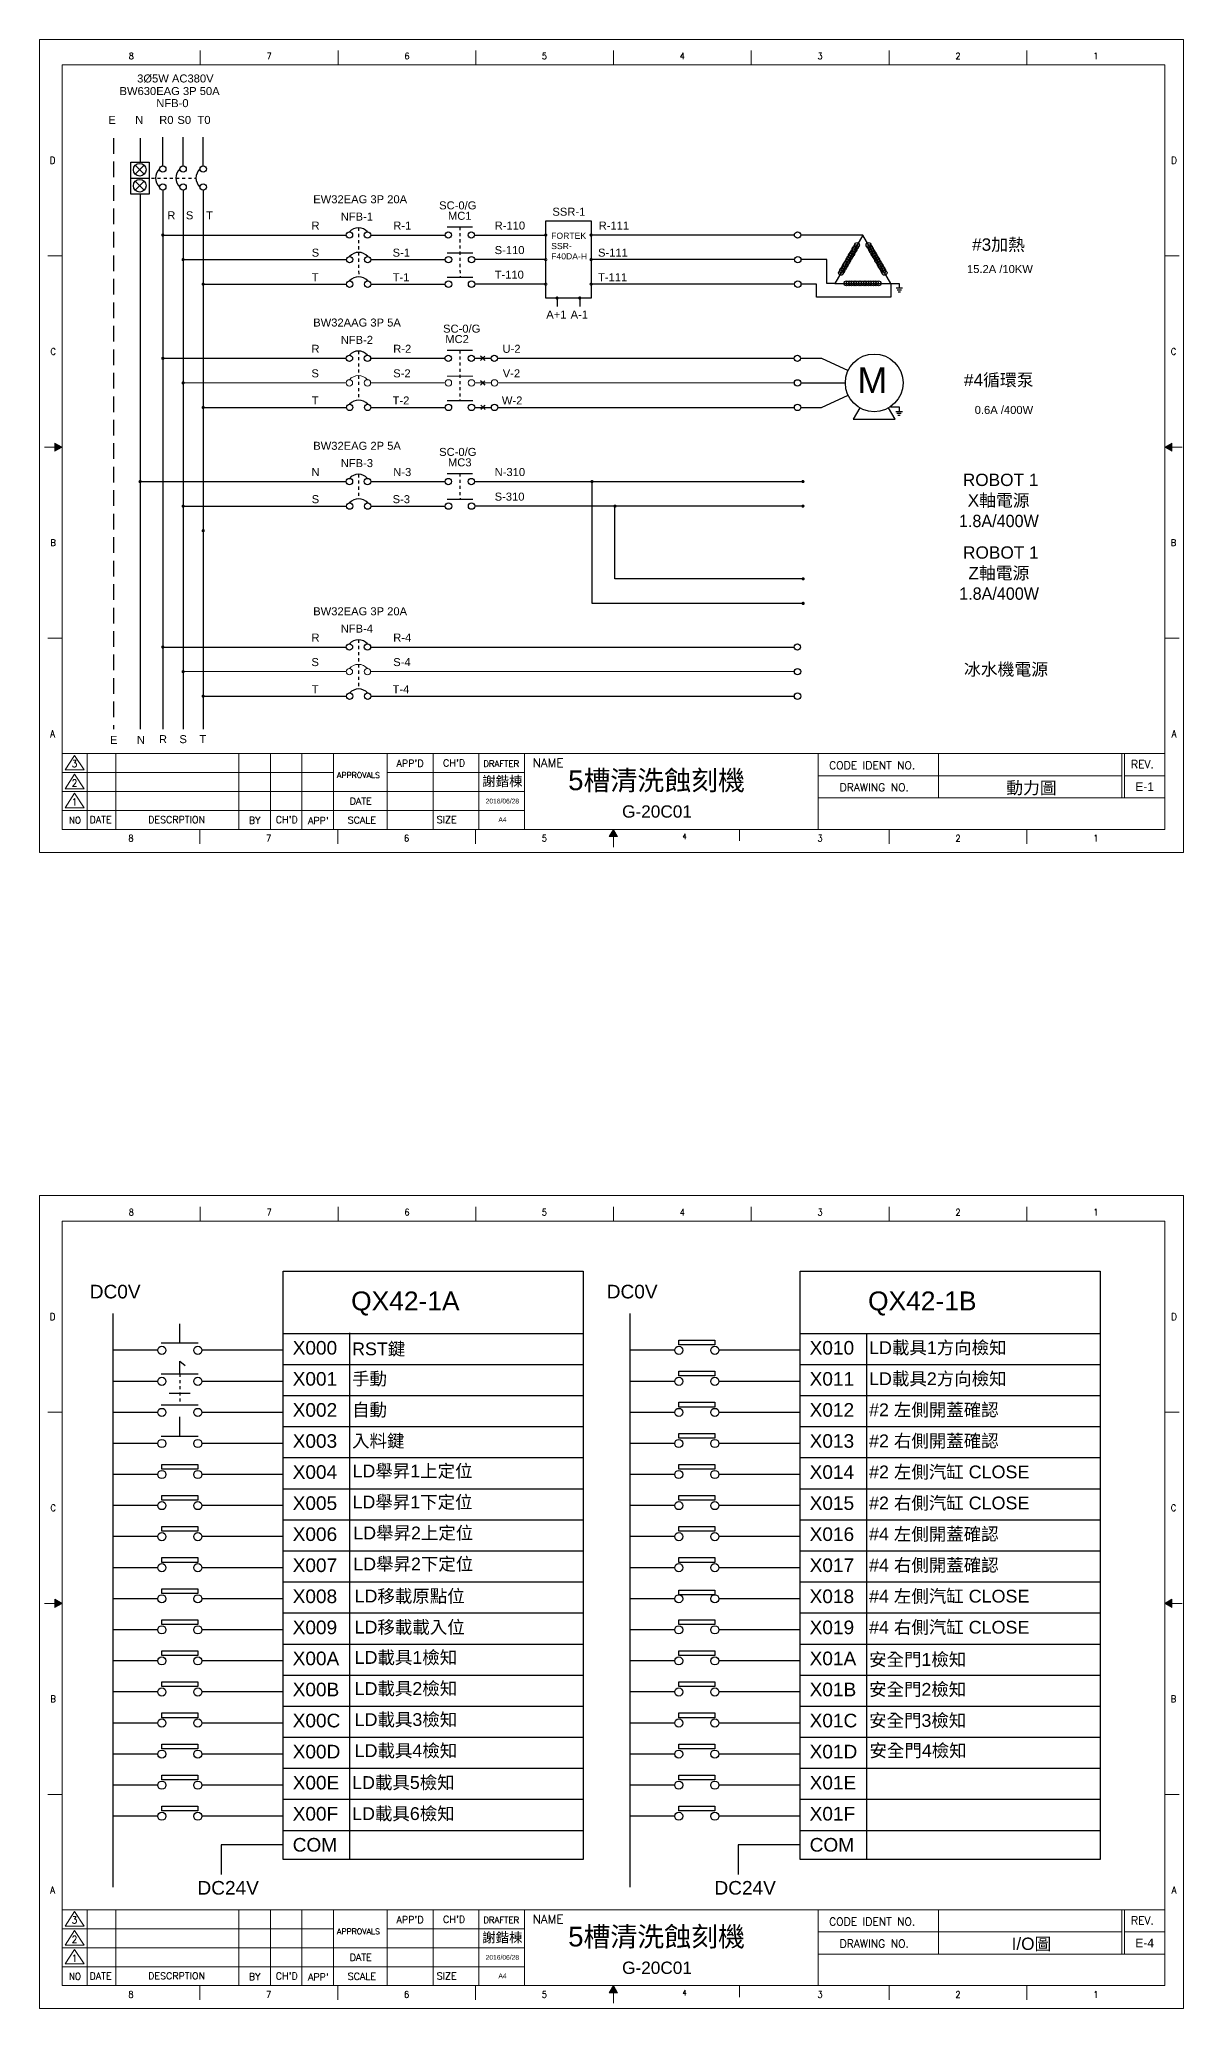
# Model space of a CAD drawing. Header units: millimetres. Extents: x 2150 to 6100, y 1229 to 2029.
# Drawn here: x 2150 to 2614, y 1230 to 2029 of the extents above; entities that cross this region are included whole.
import ezdxf
from ezdxf.enums import TextEntityAlignment as Align

# ---------------------------------------------------------------- set-up
doc = ezdxf.new("R2010")
doc.units = ezdxf.units.MM
doc.linetypes.add('DASHED2', pattern=[9.525, 6.35, -3.175])
doc.linetypes.add('JIS_02_1.2', pattern=[2.5, 1.25, -1.25])
for name, color, linetype in [('blue', 5, 'Continuous'), ('DIM', 3, 'Continuous'), ('FRAME', 7, 'Continuous'), ('LINE', 1, 'Continuous'), ('TEXT', 4, 'Continuous')]:
    doc.layers.add(name, color=color, linetype=linetype)
doc.styles.add('MICTEXT-ROD', font='romand.shx', dxfattribs={"bigfont": 'bigfont.shx'})
doc.styles.add('MICTEXT-ROS', font='romans.shx', dxfattribs={"bigfont": 'bigfont.shx'})
doc.styles.get("Standard").update_dxf_attribs({"font": 'ARIAL.TTF'})
doc.styles.add('STYLE2', font='romand.shx')

# ---------------------------------------------------------------- blocks, each defined once
blk = doc.blocks.new('圖框A4')
at = {"layer": 'FRAME', "color": 7, "lineweight": 5}
for p, q in [((99.29, 1212.46), (99.29, 1218.27)), ((155.2, 1212.46), (155.2, 1218.27)), ((211.1, 1212.46), (211.1, 1218.27)), ((266.85, 1212.46), (266.85, 1218.27)), ((322.76, 1212.46), (322.76, 1218.27)), ((378.66, 1212.46), (378.66, 1218.27)), ((434.56, 1212.46), (434.56, 1218.27)), ((43.25, 1212.46), (490.46, 1212.46)), ((43.25, 902.31), (43.25, 1212.46)), ((490.46, 1212.46), (490.46, 1212.46)), ((43.25, 1134.92), (37.44, 1134.92)), ((490.46, 1134.92), (496.27, 1134.92)), ((43.25, 1057.39), (36.09, 1057.39)), ((40.39, 1059.03), (40.39, 1055.74)), ((43.25, 1057.39), (40.39, 1059.03)), ((40.39, 1055.74), (43.25, 1057.39)), ((490.46, 1057.39), (493.32, 1059.03)), ((493.32, 1055.74), (490.46, 1057.39)), ((490.46, 1057.39), (497.61, 1057.39)), ((493.32, 1059.03), (493.32, 1055.74)), ((43.25, 979.85), (37.44, 979.85)), ((490.46, 979.85), (496.27, 979.85)), ((44.53, 926.47), (48.37, 932.34)), ((48.37, 932.34), (52.21, 926.47)), ((44.53, 926.47), (52.21, 926.47)), ((44.53, 918.78), (48.37, 924.66)), ((44.53, 918.78), (52.21, 918.78)), ((48.37, 924.66), (52.21, 918.78)), ((44.53, 911.1), (48.37, 916.97)), ((44.53, 911.1), (52.21, 911.1)), ((48.37, 916.97), (52.21, 911.1)), ((99.15, 902.31), (99.15, 896.5)), ((155.05, 902.31), (155.05, 896.5)), ((210.95, 902.31), (210.95, 896.5)), ((266.85, 902.31), (265.2, 899.46)), ((265.2, 899.46), (268.5, 899.46)), ((266.85, 902.31), (266.85, 895.16)), ((268.5, 899.46), (266.85, 902.31)), ((318.07, 902.31), (318.07, 897.67)), ((378.66, 902.31), (378.66, 896.5)), ((434.56, 902.31), (434.56, 896.5))]:
    blk.add_line(p, q, dxfattribs=at)
at = {"layer": 'FRAME', "lineweight": 5}
for p, q in [((490.46, 1212.46), (490.46, 902.31)), ((490.46, 933.05), (43.25, 933.05)), ((53.49, 902.31), (53.49, 933.05)), ((65.11, 902.31), (65.11, 933.05)), ((114.96, 902.31), (114.96, 933.05)), ((127.77, 902.31), (127.77, 933.05)), ((140.58, 902.31), (140.58, 933.05)), ((153.38, 902.31), (153.38, 933.05)), ((175.15, 902.31), (175.15, 933.05)), ((193.72, 902.31), (193.72, 933.05)), ((212.29, 902.31), (212.29, 933.05)), ((230.86, 902.31), (230.86, 933.05)), ((349.91, 933.05), (349.91, 902.31)), ((398.7, 933.05), (398.7, 915.12)), ((473.04, 933.05), (473.04, 915.12)), ((474.2, 933.05), (474.2, 915.12)), ((153.38, 925.36), (43.25, 925.36)), ((230.86, 925.36), (175.15, 925.36)), ((473.04, 924.08), (349.91, 924.08)), ((490.46, 924.08), (474.2, 924.08)), ((230.86, 917.68), (43.25, 917.68)), ((490.46, 915.12), (349.91, 915.12)), ((230.86, 910), (43.25, 910)), ((490.46, 902.31), (43.25, 902.31))]:
    blk.add_line(p, q, dxfattribs=at)
at = {"layer": 'FRAME', "color": 7, "lineweight": 5}
for points in [[(40.39, 1059.03), (40.39, 1055.74), (43.25, 1057.39)], [(493.32, 1059.03), (493.32, 1055.74), (490.46, 1057.39)], [(268.5, 899.46), (266.85, 902.31), (265.2, 899.46)]]:
    blk.add_solid(points, dxfattribs=at)
at = {"layer": 'LINE', "color": 0, "lineweight": 0}
for p, q in [((34.08, 1222.77), (498.14, 1222.77)), ((34.08, 893), (34.08, 1222.77)), ((498.14, 1222.77), (498.14, 893)), ((498.14, 893), (34.08, 893))]:
    blk.add_line(p, q, dxfattribs=at)
at = {"color": 3, "lineweight": 5}
blk.add_text('A4', height=1.936, dxfattribs=at).set_placement((220.25, 905.31))
at = {"layer": 'DIM', "color": 0, "lineweight": 5}
for tag, height, p in [('A', 2.9, (436.35, 928.74)), ('J', 1.94, (184.48, 921.48)), ('G', 1.94, (202.97, 921.48)), ('E', 1.94, (221.84, 921.96)), ('C', 2.9, (284.37, 922.35)), ('B', 2.9, (436.45, 919.25)), ('L', 1.94, (482.33, 919.64)), ('K', 1.94, (184.48, 913.83)), ('H', 1.94, (202.97, 913.83)), ('F', 1.94, (221.84, 913.83)), ('D', 2.9, (284.57, 909.57))]:
    blk.add_attdef(tag, text='', height=height, dxfattribs=at).set_placement(p, align=Align.MIDDLE)
at = {"layer": 'FRAME', "color": 7, "lineweight": 5, "style": 'MICTEXT-ROD', "width": 0.9}
for s, height, p in [('8', 2.67, (71.34, 1216.03)), ('7', 2.67, (127.25, 1216.03)), ('6', 2.67, (183.15, 1216.03)), ('5', 2.67, (238.9, 1216.03)), ('4', 2.67, (294.8, 1216.03)), ('3', 2.67, (350.71, 1216.03)), ('2', 2.67, (406.61, 1216.03)), ('1', 2.67, (462.51, 1216.03)), ('D', 2.85, (39.44, 1173.69)), ('D', 2.85, (494.27, 1173.69)), ('C', 2.67, (39.67, 1096.15)), ('C', 2.67, (494.04, 1096.15)), ('B', 2.67, (39.67, 1018.62)), ('B', 2.67, (494.04, 1018.62)), ('A', 2.85, (39.44, 941.08)), ('A', 2.85, (494.27, 941.08)), ('8', 2.67, (71.2, 898.74)), ('7', 2.67, (127.1, 898.74)), ('6', 2.67, (183, 898.74)), ('5', 2.67, (238.9, 898.74)), ('4', 2.14, (295.71, 899.45)), ('3', 2.67, (350.71, 898.74)), ('2', 2.67, (406.61, 898.74)), ('1', 2.67, (462.51, 898.74))]:
    blk.add_text(s, height=height, dxfattribs=at).set_placement(p, align=Align.MIDDLE)
at = {"layer": 'FRAME', "color": 7, "lineweight": 5, "style": 'MICTEXT-ROS', "width": 0.9}
for s, height, p in [('3', 2.82, (47.24, 927.57)), ('2', 2.82, (47.24, 919.68)), ('1', 2.82, (47.24, 912)), ('NO', 2.817, (46.1, 904.64))]:
    blk.add_text(s, height=height, dxfattribs=at).set_placement(p)
at = {"layer": 'FRAME', "color": 7, "lineweight": 5}
for s, height, style, p in [("APP'D", 2.817, 'STYLE2', (178.93, 927.72)), ("CH'D", 2.817, 'STYLE2', (197.8, 927.8)), ('DRAFTER', 2.536, 'STYLE2', (214.1, 927.69)), ('NAME', 3.522, 'STYLE2', (234.12, 927.53)), ('CODE IDENT NO.', 3.2017, 'STYLE2', (354.35, 926.7)), ('REV.', 3.202, 'MICTEXT-ROS', (476.78, 927.13)), ('APPROVALS', 2.305, 'STYLE2', (154.8, 923.16)), ('DRAWING NO.', 3.2017, 'STYLE2', (358.62, 917.77)), ('DATE', 2.817, 'STYLE2', (159.94, 912.36)), ('DATE', 2.817, 'STYLE2', (54.43, 904.87)), ('DESCRPTION', 2.817, 'STYLE2', (78.21, 904.88)), ('BY', 2.817, 'STYLE2', (119.03, 904.6)), ("CH'D", 2.817, 'STYLE2', (129.95, 904.87)), ("APP'", 2.817, 'STYLE2', (143.01, 904.42)), ('SCALE', 2.817, 'STYLE2', (159.13, 904.65)), ('SIZE', 2.817, 'STYLE2', (195.24, 904.84))]:
    blk.add_text(s, height=height, dxfattribs=dict(at, style=style)).set_placement(p)

msp = doc.modelspace()

# ---------------------------------------------------------------- linework, layer by layer
at = {"linetype": 'ByBlock', "ltscale": 2.5}
for p, q in [((2189.24, 1973.96), (2192.88, 1977.6)), ((2189.24, 1977.6), (2192.88, 1973.96)), ((2187.47, 1972.39), (2194.89, 1972.39)), ((2189.24, 1967.46), (2192.88, 1971.1)), ((2189.24, 1971.1), (2192.88, 1967.46))]:
    msp.add_line(p, q, dxfattribs=at)
for p, q in [((2484.28, 1949.29), (2459.14, 1949.29)), ((2469.64, 1939.32), (2459.23, 1939.32)), ((2469.64, 1929.68), (2469.64, 1939.32)), ((2465.46, 1929.36), (2459.23, 1929.36)), ((2465.46, 1924.11), (2465.46, 1929.36)), ((2472.96, 1929.68), (2469.64, 1929.68)), ((2495.6, 1929.68), (2495.6, 1924.11)), ((2495.6, 1929.68), (2499.1, 1929.68)), ((2500.44, 1927.67), (2497.76, 1927.67)), ((2500, 1926.91), (2498.19, 1926.91)), ((2499.53, 1926.1), (2498.66, 1926.1)), ((2499.1, 1929.68), (2499.1, 1927.67)), ((2360.3, 1923.74), (2360.3, 1920.26)), ((2369.5, 1923.74), (2369.5, 1920.26)), ((2495.6, 1924.11), (2465.46, 1924.11)), ((2330.18, 1899.29), (2329.29, 1900.17)), ((2330.18, 1899.29), (2329.29, 1898.41)), ((2330.18, 1899.29), (2331.07, 1900.17)), ((2330.18, 1899.29), (2331.07, 1898.41)), ((2459.04, 1899.29), (2467.58, 1899.29)), ((2459.04, 1899.29), (2467.58, 1899.29)), ((2467.58, 1899.29), (2478.31, 1894.28)), ((2467.58, 1899.29), (2478.31, 1894.28)), ((2330.18, 1889.32), (2329.29, 1890.2)), ((2330.18, 1889.32), (2329.29, 1888.45)), ((2330.18, 1889.32), (2331.07, 1890.2)), ((2330.18, 1889.32), (2331.07, 1888.45)), ((2459.13, 1889.32), (2467.67, 1889.32)), ((2459.13, 1889.32), (2467.67, 1889.32)), ((2330.27, 1879.36), (2329.38, 1880.24)), ((2330.27, 1879.36), (2329.38, 1878.48)), ((2330.27, 1879.36), (2331.15, 1880.24)), ((2330.27, 1879.36), (2331.15, 1878.48)), ((2459.13, 1879.36), (2467.58, 1879.36)), ((2459.13, 1879.36), (2467.58, 1879.36)), ((2467.58, 1879.36), (2478.31, 1884.37)), ((2467.58, 1879.36), (2478.31, 1884.37)), ((2495.5, 1879.63), (2499, 1879.63)), ((2495.5, 1879.63), (2499, 1879.63)), ((2500.34, 1877.61), (2497.66, 1877.61)), ((2500.34, 1877.61), (2497.66, 1877.61)), ((2499, 1879.63), (2499, 1877.61)), ((2499, 1879.63), (2499, 1877.61)), ((2499.9, 1876.85), (2498.09, 1876.85)), ((2499.9, 1876.85), (2498.09, 1876.85)), ((2499.43, 1876.04), (2498.55, 1876.04)), ((2499.43, 1876.04), (2498.55, 1876.04)), ((2374.47, 1799.88), (2374.47, 1849.29)), ((2383.79, 1809.85), (2383.79, 1839.32)), ((2207.26, 1499.92), (2207.26, 1507.64)), ((2199.78, 1499.92), (2214.75, 1499.92)), ((2199.78, 1487.32), (2214.75, 1487.32)), ((2207.26, 1487.32), (2207.26, 1492.45)), ((2207.26, 1492.45), (2209.51, 1490.66)), ((2202.99, 1479.44), (2211.54, 1479.44)), ((2199.78, 1474.72), (2214.75, 1474.72)), ((2207.26, 1462.12), (2207.26, 1469.84)), ((2199.78, 1462.12), (2214.75, 1462.12))]:
    msp.add_line(p, q)
at = {"color": 0}
msp.add_line((2467.67, 1889.32), (2477.22, 1889.32), dxfattribs=at)
at = {"linetype": 'JIS_02_1.2'}
msp.add_line((2207.26, 1487.32), (2207.26, 1474.72), dxfattribs=at)
at = {"linetype": 'ByBlock', "ltscale": 2.5}
msp.add_lwpolyline([(2187.47, 1978.89), (2194.89, 1978.89), (2194.89, 1965.89), (2187.47, 1965.89)], close=True, dxfattribs=at)
msp.add_lwpolyline([(2484.28, 1949.29), (2472.96, 1929.68), (2495.6, 1929.68)], close=True)
msp.add_lwpolyline([(2483.04, 1879.21), (2480.37, 1874.59), (2497.45, 1874.59), (2494.78, 1879.21)])
msp.add_lwpolyline([(2483.04, 1879.21), (2480.37, 1874.59), (2497.45, 1874.59), (2494.78, 1879.21)])
for centre in [(2191.06, 1975.78), (2191.06, 1969.28)]:
    msp.add_circle(centre, 2.57, dxfattribs=at)
for centre, radius in [((2479.44, 1940.9), 1), ((2479.94, 1941.76), 1), ((2480.44, 1942.63), 1), ((2480.94, 1943.49), 1), ((2481.44, 1944.36), 1), ((2481.94, 1945.23), 1), ((2486.63, 1945.23), 1), ((2487.13, 1944.36), 1), ((2487.63, 1943.49), 1), ((2488.13, 1942.63), 1), ((2488.63, 1941.76), 1), ((2489.13, 1940.9), 1), ((2475.44, 1933.97), 1), ((2475.94, 1934.83), 1), ((2476.44, 1935.7), 1), ((2476.94, 1936.57), 1), ((2477.44, 1937.43), 1), ((2477.94, 1938.3), 1), ((2478.44, 1939.16), 1), ((2478.94, 1940.03), 1), ((2489.63, 1940.03), 1), ((2490.13, 1939.16), 1), ((2490.63, 1938.3), 1), ((2491.13, 1937.43), 1), ((2491.63, 1936.57), 1), ((2492.13, 1935.7), 1), ((2492.63, 1934.83), 1), ((2493.13, 1933.97), 1), ((2477.66, 1929.68), 1), ((2478.66, 1929.68), 1), ((2479.66, 1929.68), 1), ((2480.66, 1929.68), 1), ((2481.66, 1929.68), 1), ((2482.66, 1929.68), 1), ((2483.66, 1929.68), 1), ((2484.66, 1929.68), 1), ((2485.66, 1929.68), 1), ((2486.66, 1929.68), 1), ((2487.66, 1929.68), 1), ((2488.66, 1929.68), 1), ((2489.66, 1929.68), 1), ((2490.66, 1929.68), 1), ((2488.91, 1889.32), 11.69), ((2488.91, 1889.32), 11.69)]:
    msp.add_circle(centre, radius)
at = {"layer": 'blue', "color": 7}
for p, q in [((2249.19, 1528.95), (2370.86, 1528.95)), ((2249.19, 1290.37), (2249.19, 1528.95)), ((2370.86, 1528.95), (2370.86, 1290.37)), ((2458.85, 1528.95), (2580.53, 1528.95)), ((2458.85, 1290.37), (2458.85, 1528.95)), ((2580.53, 1528.95), (2580.53, 1290.37)), ((2180.09, 1511.88), (2180.09, 1279.11)), ((2389.75, 1511.88), (2389.75, 1279.11)), ((2249.19, 1503.75), (2370.86, 1503.75)), ((2276.25, 1290.62), (2276.25, 1504)), ((2458.85, 1503.75), (2580.53, 1503.75)), ((2485.92, 1290.37), (2485.92, 1503.75)), ((2198.33, 1496.9), (2180.1, 1496.9)), ((2249.19, 1496.9), (2216.25, 1496.9)), ((2408, 1496.9), (2389.76, 1496.9)), ((2458.85, 1496.9), (2425.92, 1496.9)), ((2249.19, 1491.15), (2370.86, 1491.15)), ((2458.85, 1491.15), (2580.53, 1491.15)), ((2198.33, 1484.3), (2180.1, 1484.3)), ((2249.19, 1484.3), (2216.25, 1484.3)), ((2249.19, 1478.55), (2370.86, 1478.55)), ((2408, 1484.3), (2389.76, 1484.3)), ((2458.85, 1484.3), (2425.92, 1484.3)), ((2458.85, 1478.55), (2580.53, 1478.55)), ((2198.33, 1471.7), (2180.1, 1471.7)), ((2249.19, 1471.7), (2216.25, 1471.7)), ((2408, 1471.7), (2389.76, 1471.7)), ((2458.85, 1471.7), (2425.92, 1471.7)), ((2249.19, 1465.95), (2370.86, 1465.95)), ((2458.85, 1465.95), (2580.53, 1465.95)), ((2198.33, 1459.1), (2180.1, 1459.1)), ((2249.19, 1459.1), (2216.25, 1459.1)), ((2408, 1459.1), (2389.76, 1459.1)), ((2458.85, 1459.1), (2425.92, 1459.1)), ((2198.33, 1446.5), (2180.1, 1446.5)), ((2249.19, 1446.5), (2216.25, 1446.5)), ((2249.19, 1453.35), (2370.86, 1453.35)), ((2408, 1446.5), (2389.76, 1446.5)), ((2458.85, 1446.5), (2425.92, 1446.5)), ((2458.85, 1453.35), (2580.53, 1453.35)), ((2249.19, 1440.75), (2370.86, 1440.75)), ((2458.85, 1440.75), (2580.53, 1440.75)), ((2198.33, 1433.9), (2180.1, 1433.9)), ((2249.19, 1433.9), (2216.25, 1433.9)), ((2408, 1433.9), (2389.76, 1433.9)), ((2458.85, 1433.9), (2425.92, 1433.9)), ((2249.19, 1428.15), (2370.86, 1428.15)), ((2458.85, 1428.15), (2580.53, 1428.15)), ((2198.33, 1421.3), (2180.1, 1421.3)), ((2249.19, 1421.3), (2216.25, 1421.3)), ((2249.19, 1415.55), (2370.86, 1415.55)), ((2408, 1421.3), (2389.76, 1421.3)), ((2458.85, 1421.3), (2425.92, 1421.3)), ((2458.85, 1415.55), (2580.53, 1415.55)), ((2198.33, 1408.7), (2180.1, 1408.7)), ((2249.19, 1408.7), (2216.25, 1408.7)), ((2408, 1408.7), (2389.76, 1408.7)), ((2458.85, 1408.7), (2425.92, 1408.7)), ((2249.19, 1402.95), (2370.86, 1402.95)), ((2458.85, 1402.95), (2580.53, 1402.95)), ((2198.33, 1396.1), (2180.1, 1396.1)), ((2249.19, 1396.1), (2216.25, 1396.1)), ((2249.19, 1390.35), (2370.86, 1390.35)), ((2408, 1396.1), (2389.76, 1396.1)), ((2458.85, 1396.1), (2425.92, 1396.1)), ((2458.85, 1390.35), (2580.53, 1390.35)), ((2198.33, 1383.5), (2180.1, 1383.5)), ((2249.19, 1383.5), (2216.25, 1383.5)), ((2408, 1383.5), (2389.76, 1383.5)), ((2458.85, 1383.5), (2425.92, 1383.5)), ((2249.19, 1377.75), (2370.86, 1377.75)), ((2458.85, 1377.75), (2580.53, 1377.75)), ((2198.33, 1370.9), (2180.1, 1370.9)), ((2249.19, 1370.9), (2216.25, 1370.9)), ((2408, 1370.9), (2389.76, 1370.9)), ((2458.85, 1370.9), (2425.92, 1370.9)), ((2198.33, 1358.3), (2180.1, 1358.3)), ((2249.19, 1358.3), (2216.25, 1358.3)), ((2249.19, 1365.15), (2370.86, 1365.15)), ((2408, 1358.3), (2389.76, 1358.3)), ((2458.85, 1358.3), (2425.92, 1358.3)), ((2458.85, 1365.15), (2580.53, 1365.15)), ((2249.19, 1352.55), (2370.86, 1352.55)), ((2458.85, 1352.55), (2580.53, 1352.55)), ((2198.33, 1345.7), (2180.1, 1345.7)), ((2249.19, 1345.7), (2216.25, 1345.7)), ((2408, 1345.7), (2389.76, 1345.7)), ((2458.85, 1345.7), (2425.92, 1345.7)), ((2249.19, 1339.95), (2370.86, 1339.95)), ((2458.85, 1339.95), (2580.53, 1339.95)), ((2198.33, 1333.1), (2180.1, 1333.1)), ((2249.19, 1333.1), (2216.25, 1333.1)), ((2249.19, 1327.35), (2370.86, 1327.35)), ((2408, 1333.1), (2389.76, 1333.1)), ((2458.85, 1333.1), (2425.92, 1333.1)), ((2458.85, 1327.35), (2580.53, 1327.35)), ((2198.33, 1320.5), (2180.1, 1320.5)), ((2249.19, 1320.5), (2216.25, 1320.5)), ((2408, 1320.5), (2389.76, 1320.5)), ((2458.85, 1320.5), (2425.92, 1320.5)), ((2249.19, 1314.75), (2370.86, 1314.75)), ((2458.85, 1314.75), (2580.53, 1314.75)), ((2198.33, 1307.9), (2180.1, 1307.9)), ((2249.19, 1307.9), (2216.25, 1307.9)), ((2249.19, 1302.15), (2370.86, 1302.15)), ((2408, 1307.9), (2389.76, 1307.9)), ((2458.85, 1307.9), (2425.92, 1307.9)), ((2458.85, 1302.15), (2580.53, 1302.15)), ((2458.85, 1302.15), (2580.53, 1302.15)), ((2370.86, 1290.37), (2249.19, 1290.37)), ((2580.53, 1290.37), (2458.85, 1290.37))]:
    msp.add_line(p, q, dxfattribs=at)
for points in [[(2409.65, 1500.99), (2424.27, 1500.99), (2424.27, 1499.07), (2409.65, 1499.07)], [(2409.65, 1488.39), (2424.27, 1488.39), (2424.27, 1486.47), (2409.65, 1486.47)], [(2409.65, 1475.79), (2424.27, 1475.79), (2424.27, 1473.87), (2409.65, 1473.87)], [(2409.65, 1463.19), (2424.27, 1463.19), (2424.27, 1461.27), (2409.65, 1461.27)], [(2199.99, 1450.59), (2214.6, 1450.59), (2214.6, 1448.67), (2199.99, 1448.67)], [(2409.65, 1450.59), (2424.27, 1450.59), (2424.27, 1448.67), (2409.65, 1448.67)], [(2199.99, 1437.99), (2214.6, 1437.99), (2214.6, 1436.07), (2199.99, 1436.07)], [(2409.65, 1437.99), (2424.27, 1437.99), (2424.27, 1436.07), (2409.65, 1436.07)], [(2199.99, 1425.39), (2214.6, 1425.39), (2214.6, 1423.47), (2199.99, 1423.47)], [(2409.65, 1425.39), (2424.27, 1425.39), (2424.27, 1423.47), (2409.65, 1423.47)], [(2199.99, 1412.79), (2214.6, 1412.79), (2214.6, 1410.87), (2199.99, 1410.87)], [(2409.65, 1412.79), (2424.27, 1412.79), (2424.27, 1410.87), (2409.65, 1410.87)], [(2199.99, 1400.19), (2214.6, 1400.19), (2214.6, 1398.27), (2199.99, 1398.27)], [(2409.64, 1399.59), (2424.25, 1399.59), (2424.25, 1397.66), (2409.64, 1397.66)], [(2199.99, 1387.59), (2214.6, 1387.59), (2214.6, 1385.67), (2199.99, 1385.67)], [(2409.65, 1387.59), (2424.27, 1387.59), (2424.27, 1385.67), (2409.65, 1385.67)], [(2199.99, 1374.99), (2214.6, 1374.99), (2214.6, 1373.07), (2199.99, 1373.07)], [(2409.65, 1374.99), (2424.27, 1374.99), (2424.27, 1373.07), (2409.65, 1373.07)], [(2199.99, 1362.39), (2214.6, 1362.39), (2214.6, 1360.47), (2199.99, 1360.47)], [(2409.65, 1362.39), (2424.27, 1362.39), (2424.27, 1360.47), (2409.65, 1360.47)], [(2199.99, 1349.79), (2214.6, 1349.79), (2214.6, 1347.87), (2199.99, 1347.87)], [(2409.65, 1349.79), (2424.27, 1349.79), (2424.27, 1347.87), (2409.65, 1347.87)], [(2199.99, 1337.19), (2214.6, 1337.19), (2214.6, 1335.27), (2199.99, 1335.27)], [(2409.65, 1337.19), (2424.27, 1337.19), (2424.27, 1335.27), (2409.65, 1335.27)], [(2199.99, 1324.59), (2214.6, 1324.59), (2214.6, 1322.67), (2199.99, 1322.67)], [(2409.65, 1324.59), (2424.27, 1324.59), (2424.27, 1322.67), (2409.65, 1322.67)], [(2199.99, 1311.99), (2214.6, 1311.99), (2214.6, 1310.07), (2199.99, 1310.07)], [(2409.65, 1311.99), (2424.27, 1311.99), (2424.27, 1310.07), (2409.65, 1310.07)]]:
    msp.add_lwpolyline(points, close=True, dxfattribs=at)
for centre in [(2199.99, 1496.9), (2214.6, 1496.9), (2409.65, 1496.9), (2424.27, 1496.9), (2199.99, 1484.3), (2214.6, 1484.3), (2409.65, 1484.3), (2424.27, 1484.3), (2199.99, 1471.7), (2214.6, 1471.7), (2409.65, 1471.7), (2424.27, 1471.7), (2199.99, 1459.1), (2214.6, 1459.1), (2214.6, 1459.1), (2409.65, 1459.1), (2424.27, 1459.1), (2199.99, 1446.5), (2214.6, 1446.5), (2214.6, 1446.5), (2214.6, 1446.5), (2409.65, 1446.5), (2424.27, 1446.5), (2199.99, 1433.9), (2199.99, 1433.9), (2214.6, 1433.9), (2214.6, 1433.9), (2214.6, 1433.9), (2409.65, 1433.9), (2424.27, 1433.9), (2199.99, 1421.3), (2199.99, 1421.3), (2214.6, 1421.3), (2214.6, 1421.3), (2214.6, 1421.3), (2409.65, 1421.3), (2424.27, 1421.3), (2199.99, 1408.7), (2199.99, 1408.7), (2214.6, 1408.7), (2214.6, 1408.7), (2409.65, 1408.7), (2424.27, 1408.7), (2199.99, 1396.1), (2199.99, 1396.1), (2214.6, 1396.1), (2214.6, 1396.1), (2409.65, 1396.1), (2424.27, 1396.1), (2199.99, 1383.5), (2199.99, 1383.5), (2214.6, 1383.5), (2214.6, 1383.5), (2409.65, 1383.5), (2424.27, 1383.5), (2199.99, 1370.9), (2199.99, 1370.9), (2214.6, 1370.9), (2214.6, 1370.9), (2409.65, 1370.9), (2424.27, 1370.9), (2199.99, 1358.3), (2214.6, 1358.3), (2409.65, 1358.3), (2424.27, 1358.3), (2199.99, 1345.7), (2214.6, 1345.7), (2409.65, 1345.7), (2424.27, 1345.7), (2199.99, 1333.1), (2214.6, 1333.1), (2409.65, 1333.1), (2424.27, 1333.1), (2199.99, 1320.5), (2214.6, 1320.5), (2409.65, 1320.5), (2424.27, 1320.5), (2199.99, 1307.9), (2214.6, 1307.9), (2409.65, 1307.9), (2424.27, 1307.9)]:
    msp.add_circle(centre, 1.65, dxfattribs=at)
at = {"layer": 'DIM', "color": 0, "linetype": 'ByBlock', "const_width": 0.129}
for points in [[(2200.1, 1949.28, 1), (2200.71, 1949.28, 1)], [(2355.4, 1949.29, 1), (2356.01, 1949.29, 1)], [(2373.8, 1949.29, 1), (2374.4, 1949.29, 1)], [(2208.33, 1939.31, 1), (2208.94, 1939.31, 1)], [(2373.8, 1939.32, 1), (2374.4, 1939.32, 1)], [(2216.47, 1929.35, 1), (2217.08, 1929.35, 1)], [(2373.8, 1929.36, 1), (2374.4, 1929.36, 1)], [(2360, 1923.74, 1), (2360.61, 1923.74, 1)], [(2369.2, 1923.74, 1), (2369.8, 1923.74, 1)], [(2200.1, 1899.28, 1), (2200.71, 1899.28, 1)], [(2208.33, 1889.31, 1), (2208.94, 1889.31, 1)], [(2216.47, 1879.35, 1), (2217.08, 1879.35, 1)], [(2190.88, 1849.28, 1), (2191.49, 1849.28, 1)], [(2374.17, 1849.29, 1), (2374.78, 1849.29, 1)], [(2459.71, 1849.29, 1), (2460.32, 1849.29, 1)], [(2208.33, 1839.31, 1), (2208.94, 1839.31, 1)], [(2383.48, 1839.32, 1), (2384.09, 1839.32, 1)], [(2459.71, 1839.32, 1), (2460.32, 1839.32, 1)], [(2216.47, 1829.35, 1), (2217.08, 1829.35, 1)], [(2459.79, 1809.85, 1), (2460.4, 1809.85, 1)], [(2459.79, 1799.87, 1), (2460.4, 1799.87, 1)], [(2200.1, 1782.15, 1), (2200.71, 1782.15, 1)], [(2208.33, 1772.18, 1), (2208.94, 1772.18, 1)], [(2216.47, 1762.22, 1), (2217.08, 1762.22, 1)]]:
    msp.add_lwpolyline(points, format="xyb", close=True, dxfattribs=at)
at = {"layer": 'DIM', "color": 0, "linetype": 'Continuous'}
for centre in [(2200.4, 1949.28), (2355.7, 1949.29), (2374.1, 1949.29), (2208.63, 1939.31), (2374.1, 1939.32), (2216.78, 1929.35), (2374.1, 1929.36), (2360.3, 1923.74), (2369.5, 1923.74), (2200.4, 1899.28), (2208.63, 1889.31), (2216.78, 1879.35), (2191.18, 1849.28), (2374.47, 1849.29), (2460.01, 1849.29), (2208.63, 1839.31), (2383.79, 1839.32), (2460.01, 1839.32), (2216.78, 1829.35), (2460.1, 1809.85), (2460.1, 1799.87), (2200.4, 1782.15), (2208.63, 1772.18), (2216.78, 1762.22)]:
    msp.add_circle(centre, 0.0958, dxfattribs=at)
at = {"layer": 'LINE', "color": 0}
for p, q in [((2200.4, 1977.38), (2200.4, 1989.02)), ((2208.63, 1977.38), (2208.63, 1989.02)), ((2216.78, 1977.38), (2216.78, 1989.02)), ((2200.4, 1949.28), (2274.8, 1949.28)), ((2284.71, 1949.29), (2314.89, 1949.29)), ((2315.7, 1952.55), (2326, 1952.55)), ((2326.81, 1949.29), (2355.7, 1949.29)), ((2456.56, 1949.29), (2374.1, 1949.29)), ((2315.79, 1942.1), (2326.09, 1942.1)), ((2208.63, 1939.31), (2274.88, 1939.31)), ((2284.8, 1939.32), (2314.98, 1939.32)), ((2355.7, 1939.32), (2326.9, 1939.32)), ((2456.64, 1939.32), (2374.1, 1939.32)), ((2216.78, 1929.35), (2274.88, 1929.35)), ((2284.8, 1929.36), (2314.98, 1929.36)), ((2315.79, 1932.13), (2326.09, 1932.13)), ((2355.7, 1929.36), (2326.9, 1929.36)), ((2456.64, 1929.36), (2374.1, 1929.36)), ((2315.7, 1902.55), (2325.99, 1902.55)), ((2200.39, 1899.28), (2274.79, 1899.28)), ((2284.7, 1899.29), (2314.88, 1899.29)), ((2326.8, 1899.29), (2333.55, 1899.29)), ((2336.14, 1899.29), (2456.46, 1899.29)), ((2216.77, 1879.35), (2274.87, 1879.35)), ((2284.79, 1879.36), (2314.97, 1879.36)), ((2315.78, 1882.13), (2326.08, 1882.13)), ((2326.89, 1879.36), (2333.64, 1879.36)), ((2336.23, 1879.36), (2456.54, 1879.36)), ((2191.18, 1849.28), (2274.8, 1849.28)), ((2284.71, 1849.29), (2314.89, 1849.29)), ((2315.7, 1852.55), (2326, 1852.55)), ((2326.81, 1849.29), (2460.01, 1849.29)), ((2208.63, 1839.31), (2274.88, 1839.31)), ((2284.8, 1839.32), (2314.98, 1839.32)), ((2315.79, 1842.1), (2326.09, 1842.1)), ((2460.01, 1839.32), (2326.9, 1839.32)), ((2460.1, 1809.85), (2383.79, 1809.85)), ((2460.1, 1799.88), (2374.47, 1799.88)), ((2200.39, 1782.15), (2274.79, 1782.15)), ((2284.7, 1782.16), (2456.46, 1782.16)), ((2216.77, 1762.22), (2274.87, 1762.22)), ((2284.79, 1762.23), (2456.54, 1762.23))]:
    msp.add_line(p, q, dxfattribs=at)
at = {"layer": 'LINE', "color": 7, "linetype": 'DASHED2'}
msp.add_line((2180.35, 1988.62), (2180.35, 1748.9), dxfattribs=at)
at = {"layer": 'LINE', "color": 7, "linetype": 'Continuous'}
for p, q in [((2191.18, 1988.62), (2191.18, 1978.89)), ((2191.18, 1965.89), (2191.18, 1748.9))]:
    msp.add_line(p, q, dxfattribs=at)
at = {"layer": 'LINE', "color": 7, "linetype": 'JIS_02_1.2'}
msp.add_line((2193.27, 1972.42), (2213.84, 1972.42), dxfattribs=at)
at = {"layer": 'LINE', "color": 7}
for p, q in [((2200.4, 1967.46), (2200.4, 1748.9)), ((2208.63, 1967.46), (2208.63, 1748.9)), ((2216.78, 1967.46), (2216.78, 1748.9)), ((2249.19, 1296.29), (2224.03, 1296.29)), ((2224.03, 1296.29), (2224.03, 1284.19)), ((2458.85, 1296.29), (2433.7, 1296.29)), ((2433.7, 1296.29), (2433.7, 1284.19))]:
    msp.add_line(p, q, dxfattribs=at)
at = {"layer": 'LINE', "color": 0, "linetype": 'JIS_02_1.2'}
for p, q in [((2279.75, 1952.23), (2279.84, 1932.29)), ((2320.85, 1952.55), (2320.94, 1932.13)), ((2279.74, 1902.23), (2279.83, 1882.29)), ((2320.84, 1902.55), (2320.93, 1882.13)), ((2279.75, 1852.23), (2279.75, 1842.26)), ((2320.85, 1852.55), (2320.94, 1842.1)), ((2279.74, 1785.1), (2279.83, 1765.16))]:
    msp.add_line(p, q, dxfattribs=at)
at = {"layer": 'LINE', "color": 0, "lineweight": 5}
for p, q in [((2208.63, 1889.31), (2274.79, 1889.32)), ((2284.7, 1889.32), (2314.97, 1889.32)), ((2315.78, 1892.1), (2326.08, 1892.1)), ((2326.89, 1889.32), (2333.64, 1889.32)), ((2336.23, 1889.32), (2456.54, 1889.32)), ((2208.63, 1772.18), (2274.79, 1772.2)), ((2284.7, 1772.2), (2456.54, 1772.2))]:
    msp.add_line(p, q, dxfattribs=at)
at = {"layer": 'LINE', "color": 0, "const_width": 0.287}
for points in [[(2199.89, 1949.28, 1), (2200.91, 1949.28, 1)], [(2355.2, 1949.29, 1), (2356.21, 1949.29, 1)], [(2373.59, 1949.29, 1), (2374.61, 1949.29, 1)], [(2208.13, 1939.31, 1), (2209.14, 1939.31, 1)], [(2355.2, 1939.32, 1), (2356.21, 1939.32, 1)], [(2373.59, 1939.32, 1), (2374.61, 1939.32, 1)], [(2216.27, 1929.35, 1), (2217.29, 1929.35, 1)], [(2355.2, 1929.36, 1), (2356.21, 1929.36, 1)], [(2373.59, 1929.36, 1), (2374.61, 1929.36, 1)], [(2359.79, 1923.74, 1), (2360.81, 1923.74, 1)], [(2368.99, 1923.74, 1), (2370.01, 1923.74, 1)], [(2199.89, 1899.28, 1), (2200.91, 1899.28, 1)], [(2208.13, 1889.31, 1), (2209.14, 1889.31, 1)], [(2216.27, 1879.35, 1), (2217.29, 1879.35, 1)], [(2190.68, 1849.28, 1), (2191.69, 1849.28, 1)], [(2373.97, 1849.29, 1), (2374.98, 1849.29, 1)], [(2459.51, 1849.29, 1), (2460.52, 1849.29, 1)], [(2208.13, 1839.31, 1), (2209.14, 1839.31, 1)], [(2383.28, 1839.32, 1), (2384.29, 1839.32, 1)], [(2459.51, 1839.32, 1), (2460.52, 1839.32, 1)], [(2216.27, 1829.35, 1), (2217.29, 1829.35, 1)], [(2459.59, 1809.85, 1), (2460.61, 1809.85, 1)], [(2459.59, 1799.87, 1), (2460.61, 1799.87, 1)], [(2199.89, 1782.15, 1), (2200.91, 1782.15, 1)], [(2208.13, 1772.18, 1), (2209.14, 1772.18, 1)], [(2216.27, 1762.22, 1), (2217.29, 1762.22, 1)]]:
    msp.add_lwpolyline(points, format="xyb", close=True, dxfattribs=at)
at = {"layer": 'LINE', "color": 0}
msp.add_lwpolyline([(2355.7, 1955.07), (2374.1, 1955.07), (2374.1, 1923.74), (2355.7, 1923.74)], close=True, dxfattribs=at)
for centre in [(2200.4, 1976.08), (2208.63, 1976.08), (2216.78, 1976.08), (2276.09, 1949.29), (2283.42, 1949.29), (2316.18, 1949.29), (2325.52, 1949.29), (2457.85, 1949.29), (2276.18, 1939.32), (2283.5, 1939.32), (2316.27, 1939.32), (2325.61, 1939.32), (2457.94, 1939.32), (2276.18, 1929.36), (2283.5, 1929.36), (2316.27, 1929.36), (2325.61, 1929.36), (2457.94, 1929.36), (2276.08, 1899.29), (2283.41, 1899.29), (2316.17, 1899.29), (2325.51, 1899.29), (2334.85, 1899.29), (2457.75, 1899.29), (2457.83, 1889.32), (2276.17, 1879.36), (2283.5, 1879.36), (2316.26, 1879.36), (2325.6, 1879.36), (2334.93, 1879.36), (2457.83, 1879.36), (2276.09, 1849.29), (2283.42, 1849.29), (2316.18, 1849.29), (2325.52, 1849.29), (2276.18, 1839.32), (2283.5, 1839.32), (2316.27, 1839.32), (2325.61, 1839.32), (2276.08, 1782.16), (2283.41, 1782.16), (2457.75, 1782.16), (2457.83, 1772.2), (2276.17, 1762.23), (2283.5, 1762.23), (2457.83, 1762.23)]:
    msp.add_circle(centre, 1.29, dxfattribs=at)
at = {"layer": 'LINE', "color": 7}
for centre in [(2200.4, 1968.75), (2208.63, 1968.75), (2216.78, 1968.75)]:
    msp.add_circle(centre, 1.29, dxfattribs=at)
at = {"layer": 'LINE', "color": 0, "lineweight": 5}
for centre in [(2276.08, 1889.32), (2283.41, 1889.32), (2316.26, 1889.32), (2325.6, 1889.32), (2334.93, 1889.32), (2276.08, 1772.2), (2283.41, 1772.2)]:
    msp.add_circle(centre, 1.29, dxfattribs=at)
at = {"layer": 'LINE', "color": 7}
for centre in [(2202.38, 1972.42), (2210.61, 1972.42), (2218.75, 1972.42)]:
    msp.add_arc(centre, 4.91, 131.73244, 228.26756, dxfattribs=at)
at = {"layer": 'LINE', "color": 0}
for centre in [(2279.75, 1947.32), (2279.84, 1937.35), (2279.84, 1927.38), (2279.74, 1897.32), (2279.83, 1877.38), (2279.75, 1847.32), (2279.84, 1837.35), (2279.74, 1780.19), (2279.83, 1760.25)]:
    msp.add_arc(centre, 4.91, 41.73244, 138.26756, dxfattribs=at)
at = {"layer": 'LINE', "color": 0, "lineweight": 5}
for centre in [(2279.74, 1887.35), (2279.74, 1770.22)]:
    msp.add_arc(centre, 4.91, 41.73244, 138.26756, dxfattribs=at)

# ---------------------------------------------------------------- block references
at = {"layer": 'LINE', "color": 0}
ref = msp.add_blockref('圖框A4', (2116.27, 805.88), dxfattribs=at)
ref.add_attrib('L', 'E-1', dxfattribs={"layer": 'DIM', "color": 0, "lineweight": 5, "height": 3.5}).set_placement((2598.6, 1725.52), align=Align.MIDDLE)
ref.add_attrib('B', '動力圖', dxfattribs={"layer": 'DIM', "color": 0, "lineweight": 5, "height": 5}).set_placement((2552.71, 1725.13), align=Align.MIDDLE)
ref.add_attrib('C', '5槽清洗蝕刻機', dxfattribs={"layer": 'DIM', "color": 0, "lineweight": 5, "height": 8}).set_placement((2400.64, 1728.23), align=Align.MIDDLE)
ref.add_attrib('D', 'G-20C01', dxfattribs={"layer": 'DIM', "color": 0, "lineweight": 5, "height": 5}).set_placement((2400.83, 1715.45), align=Align.MIDDLE)
ref.add_attrib('E', '謝鍇棟', dxfattribs={"layer": 'DIM', "color": 0, "lineweight": 5, "height": 4}).set_placement((2338.11, 1727.84), align=Align.MIDDLE)
ref.add_attrib('F', '2016/06/28', dxfattribs={"layer": 'DIM', "color": 0, "lineweight": 5, "height": 1.936}).set_placement((2338.11, 1719.71), align=Align.MIDDLE)
ref = msp.add_blockref('圖框A4', (2116.27, 336.86), dxfattribs=at)
ref.add_attrib('L', 'E-4', dxfattribs={"layer": 'DIM', "color": 0, "lineweight": 5, "height": 3.5}).set_placement((2598.6, 1256.5), align=Align.MIDDLE)
ref.add_attrib('B', 'I/O圖', dxfattribs={"layer": 'DIM', "color": 0, "lineweight": 5, "height": 5}).set_placement((2552.71, 1256.11), align=Align.MIDDLE)
ref.add_attrib('C', '5槽清洗蝕刻機', dxfattribs={"layer": 'DIM', "color": 0, "lineweight": 5, "height": 8}).set_placement((2400.64, 1259.21), align=Align.MIDDLE)
ref.add_attrib('D', 'G-20C01', dxfattribs={"layer": 'DIM', "color": 0, "lineweight": 5, "height": 5}).set_placement((2400.83, 1246.43), align=Align.MIDDLE)
ref.add_attrib('E', '謝鍇棟', dxfattribs={"layer": 'DIM', "color": 0, "lineweight": 5, "height": 4}).set_placement((2338.11, 1258.82), align=Align.MIDDLE)
ref.add_attrib('F', '2016/06/28', dxfattribs={"layer": 'DIM', "color": 0, "lineweight": 5, "height": 1.936}).set_placement((2338.11, 1250.69), align=Align.MIDDLE)

# ---------------------------------------------------------------- texts
for s, height, p in [('M', 10.44, (2482.09, 1885.2)), ('M', 10.44, (2482.09, 1885.2)), ('RST鍵', 5.189, (2277.17, 1494.88)), ('LD載具1方向檢知', 5.189, (2486.84, 1495.36)), ('手動', 5.189, (2277.17, 1482.76)), ('LD載具2方向檢知', 5.189, (2486.84, 1482.76)), ('自動', 5.189, (2277.17, 1470.16)), ('#2 左側開蓋確認', 5.189, (2486.84, 1470.16)), ('入料鍵', 5.189, (2277.17, 1457.56)), ('#2 右側開蓋確認', 5.189, (2486.84, 1457.56)), ('LD舉昇1上定位', 5.189, (2277.33, 1445.33)), ('#2 左側汽缸 CLOSE', 5.1895, (2486.84, 1444.96)), ('#2 右側汽缸 CLOSE', 5.1895, (2486.84, 1432.36)), ('#4 左側開蓋確認', 5.189, (2486.84, 1419.76)), ('#4 右側開蓋確認', 5.189, (2486.84, 1407.16)), ('#4 左側汽缸 CLOSE', 5.1895, (2486.84, 1394.56)), ('#4 右側汽缸 CLOSE', 5.1895, (2486.84, 1381.96)), ('安全門1檢知', 5.189, (2486.84, 1368.88)), ('安全門2檢知', 5.189, (2486.84, 1356.76)), ('安全門3檢知', 5.189, (2486.84, 1344.16)), ('LD載具5檢知', 5.189, (2277.17, 1318.96)), ('LD載具6檢知', 5.189, (2277.17, 1306.36))]:
    msp.add_text(s, height=height).set_placement(p)
at = {"color": 0}
for s, p in [('LD舉昇1下定位', (2277.33, 1432.73)), ('LD舉昇2上定位', (2277.63, 1420.2)), ('LD舉昇2下定位', (2277.63, 1407.6)), ('LD移載原點位', (2278.17, 1394.6)), ('LD移載載入位', (2278.17, 1382)), ('LD載具1檢知', (2278.19, 1369.7)), ('LD載具2檢知', (2278.19, 1357.1)), ('LD載具3檢知', (2278.19, 1344.5)), ('LD載具4檢知', (2278.19, 1331.9)), ('安全門4檢知', (2487, 1331.93))]:
    msp.add_text(s, height=5.189, dxfattribs=at).set_placement(p)
at = {"insert": (2357.91, 1950.24), "char_height": 2.5, "attachment_point": 1}
msp.add_mtext_dynamic_manual_height_columns('FORTEK\\PSSR-\\PF40DA-H', width=1.5983, gutter_width=12.5, heights=[0], dxfattribs=at)
at = {"char_height": 5, "attachment_point": 1}
for s, insert in [('\\pi-14.415;ROBOT 1\\P\\pi-14.386; X{\\fPMingLiU|b0|i0|c136|p18;軸電源\\P\\pi-15.977;1.8A/400W}', (2539.28, 1852.48)), ('\\pi-14.415;ROBOT 1\\P\\pi-14.19; Z{\\fPMingLiU|b0|i0|c136|p18;軸電源\\P\\pi-15.977;1.8A/400W}', (2539.37, 1823.01))]:
    msp.add_mtext(s, dxfattribs=dict(at, insert=insert))
at = {"layer": 'TEXT', "color": 7}
for s, height, p in [('3Ø5W AC380V', 3.2467, (2189.99, 2011.17)), ('BW630EAG 3P 50A', 3.2467, (2182.85, 2006.07)), ('E', 3.25, (2178.31, 1994.35)), ('N', 3.25, (2189.22, 1994.35)), ('NFB-0', 3.247, (2197.75, 2001.17)), ('R0', 3.247, (2198.95, 1994.35)), ('S0', 3.247, (2206.32, 1994.35)), ('T0', 3.247, (2214.47, 1994.35)), ('EW32EAG 3P 20A', 3.2467, (2261.41, 1962.17)), ('R', 3.25, (2202.22, 1955.67)), ('S', 3.25, (2209.76, 1955.67)), ('T', 3.25, (2217.9, 1955.67)), ('NFB-1', 3.247, (2272.55, 1955.15)), ('SC-0/G', 3.247, (2312.47, 1959.69)), ('MC1', 3.247, (2316.04, 1955.46)), ('SSR-1', 3.247, (2358.4, 1957.12)), ('R', 3.25, (2260.69, 1951.52)), ('R-1', 3.247, (2293.86, 1951.52)), ('R-110', 3.247, (2334.98, 1951.52)), ('R-111', 3.247, (2377.16, 1951.52)), ('S', 3.25, (2260.78, 1940.52)), ('S-1', 3.247, (2293.6, 1940.52)), ('S-110', 3.247, (2334.98, 1941.56)), ('S-111', 3.247, (2376.9, 1940.52)), ('#3加熱', 5, (2528.61, 1942.92)), ('T', 3.25, (2260.78, 1930.55)), ('T-1', 3.247, (2293.6, 1930.55)), ('T-110', 3.247, (2334.98, 1931.59)), ('T-111', 3.247, (2376.9, 1930.55)), ('15.2A /10KW', 3.2467, (2526.55, 1933.87)), ('A+1', 3.247, (2355.92, 1915.4)), ('A-1', 3.247, (2365.8, 1915.4)), ('BW32AAG 3P 5A', 3.2467, (2261.4, 1912.17)), ('SC-0/G', 3.247, (2314.07, 1909.69)), ('R', 3.25, (2260.68, 1901.52)), ('NFB-2', 3.247, (2272.54, 1905.15)), ('R-2', 3.247, (2293.85, 1901.52)), ('MC2', 3.247, (2314.95, 1905.46)), ('U-2', 3.247, (2338.18, 1901.52)), ('S', 3.25, (2260.68, 1891.56)), ('S-2', 3.247, (2293.85, 1891.56)), ('V-2', 3.247, (2338.27, 1891.56)), ('#4循環泵 ', 5, (2525.33, 1888)), ('T', 3.25, (2260.77, 1880.55)), ('T-2', 3.247, (2293.59, 1880.55)), ('W-2', 3.247, (2337.92, 1880.55)), ('0.6A /400W', 3.247, (2529.68, 1876.72)), ('BW32EAG 2P 5A', 3.2467, (2261.41, 1862.17)), ('SC-0/G', 3.247, (2312.47, 1859.69)), ('N', 3.25, (2260.69, 1851.52)), ('NFB-3', 3.247, (2272.55, 1855.15)), ('N-3', 3.247, (2293.86, 1851.52)), ('MC3', 3.247, (2316.04, 1855.46)), ('N-310', 3.247, (2334.98, 1851.52)), ('S', 3.25, (2260.78, 1840.52)), ('S-3', 3.247, (2293.6, 1840.52)), ('S-310', 3.247, (2334.98, 1841.56)), ('BW32EAG 3P 20A', 3.2467, (2261.4, 1795.04)), ('NFB-4', 3.247, (2272.54, 1788.02)), ('R', 3.25, (2260.68, 1784.39)), ('R-4', 3.247, (2293.85, 1784.39)), ('S', 3.25, (2260.68, 1774.43)), ('S-4', 3.247, (2293.85, 1774.43)), ('冰水機電源', 5, (2525.33, 1770.62)), ('T', 3.25, (2260.77, 1763.42)), ('T-4', 3.247, (2293.59, 1763.42)), ('E', 3.25, (2178.99, 1742.85)), ('N', 3.25, (2189.89, 1742.85)), ('R', 3.25, (2198.84, 1743.17)), ('S', 3.25, (2207.13, 1743.17)), ('T', 3.25, (2215.28, 1743.17))]:
    msp.add_text(s, height=height, dxfattribs=at).set_placement(p)
at = {"layer": 'TEXT', "color": 7, "linetype": 'Continuous'}
for s, height, p in [('DC0V', 5.529, (2170.78, 1517.94)), ('QX42-1A', 7.656, (2276.77, 1513.09)), ('DC0V', 5.529, (2380.45, 1517.94)), ('QX42-1B', 7.656, (2486.43, 1513.09)), ('X000', 5.529, (2253.07, 1495.14)), ('X010', 5.529, (2462.74, 1495.14)), ('X001', 5.529, (2253.07, 1482.54)), ('X011', 5.529, (2462.74, 1482.54)), ('X002', 5.529, (2253.07, 1469.94)), ('X012', 5.529, (2462.74, 1469.94)), ('X003', 5.529, (2253.07, 1457.34)), ('X013', 5.529, (2462.74, 1457.34)), ('X004', 5.529, (2253.07, 1444.74)), ('X014', 5.529, (2462.74, 1444.74)), ('X005', 5.529, (2253.07, 1432.14)), ('X015', 5.529, (2462.74, 1432.14)), ('X006', 5.529, (2253.07, 1419.54)), ('X016', 5.529, (2462.74, 1419.54)), ('X007', 5.529, (2253.07, 1406.94)), ('X017', 5.529, (2462.74, 1406.94)), ('X008', 5.529, (2253.07, 1394.34)), ('X018', 5.529, (2462.74, 1394.34)), ('X009', 5.529, (2253.07, 1381.74)), ('X019', 5.529, (2462.74, 1381.74)), ('X00A', 5.529, (2253.07, 1369.14)), ('X01A', 5.529, (2462.74, 1369.14)), ('X00B', 5.529, (2253.07, 1356.54)), ('X01B', 5.529, (2462.74, 1356.54)), ('X00C', 5.529, (2253.07, 1343.94)), ('X01C', 5.529, (2462.74, 1343.94)), ('X00D', 5.529, (2253.07, 1331.34)), ('X01D', 5.529, (2462.74, 1331.34)), ('X00E', 5.529, (2253.07, 1318.74)), ('X01E', 5.529, (2462.74, 1318.74)), ('X00F', 5.529, (2253.07, 1306.14)), ('X01F', 5.529, (2462.74, 1306.14)), ('COM', 5.529, (2253.07, 1293.54)), ('COM', 5.529, (2462.74, 1293.54)), ('DC24V', 5.529, (2214.46, 1276.09)), ('DC24V', 5.529, (2424.13, 1276.09))]:
    msp.add_text(s, height=height, dxfattribs=at).set_placement(p)

doc.saveas('drawing.dxf')
